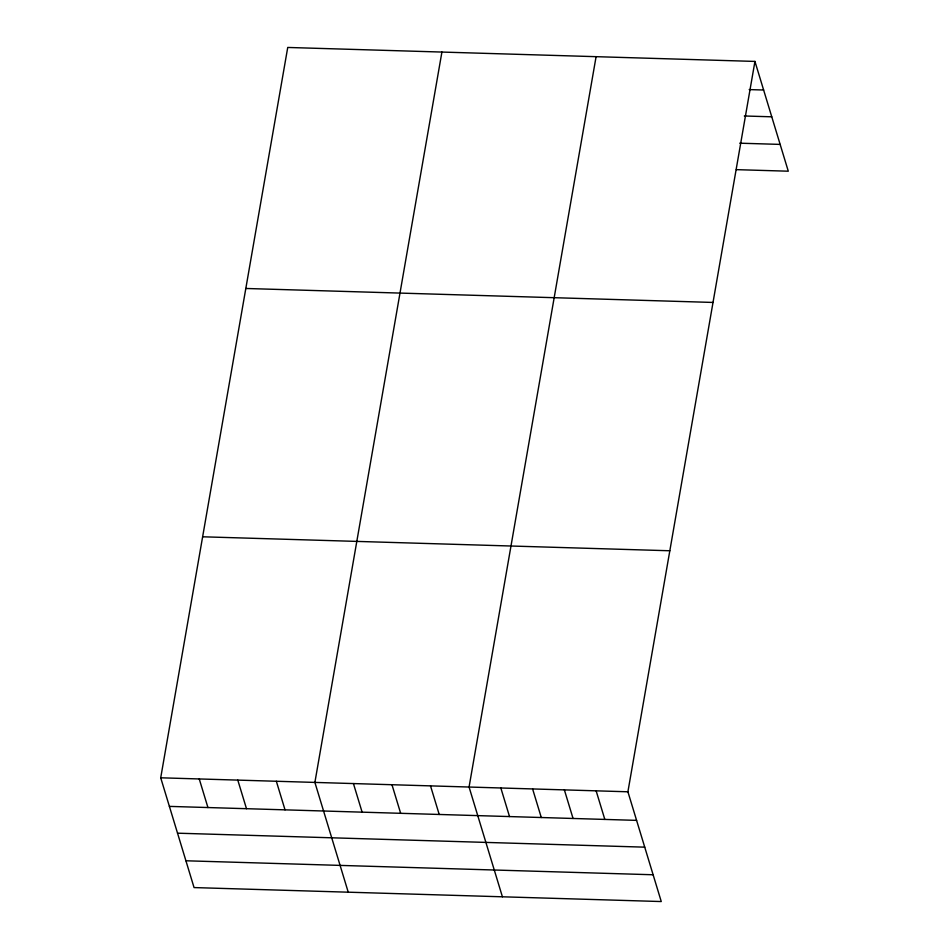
<?xml version="1.0" encoding="UTF-8"?>
<svg xmlns="http://www.w3.org/2000/svg" width="949" height="949" viewBox="0 0 949 949"><rect width="100%" height="100%" fill="white"/><g stroke="black" fill="none" stroke-linecap="round" stroke-linejoin="round"><path stroke-width="1.42" d="M754.941 61.424L627.906 791.786L661.263 901.55L194.059 887.576L160.713 777.8L287.737 47.45L754.941 61.424L788.287 171.2L736.305 169.646M441.914 52.065L314.89 782.415L348.236 892.19M596.091 56.679L469.067 787.029L502.412 896.793M749.188 89.586L763.625 90.013M744.324 115.98L771.762 116.81M739.71 143.192L780.149 144.402M245.815 288.472L713.019 302.446M202.635 536.79L669.828 550.764M160.713 777.8L627.906 791.786M169.397 806.389L636.601 820.375M177.534 833.186L644.739 847.16M185.921 860.779L653.126 874.764M596.138 790.837L604.821 819.414M564.37 789.876L573.054 818.465M532.603 788.927L541.286 817.516M500.835 787.978L509.518 816.567M430.514 785.879L439.209 814.467M391.973 784.728L400.656 813.317M353.431 783.566L362.115 812.154M276.349 781.264L285.032 809.853M237.796 780.114L246.491 808.702M199.254 778.963L207.938 807.552"/></g></svg>
